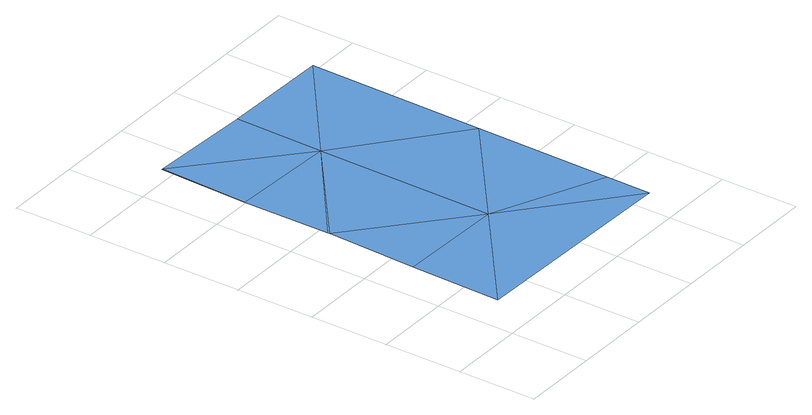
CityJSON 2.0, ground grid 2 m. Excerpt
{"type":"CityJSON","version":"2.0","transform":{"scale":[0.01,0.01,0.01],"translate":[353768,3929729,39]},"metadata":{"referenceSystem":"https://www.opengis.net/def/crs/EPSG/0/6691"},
"CityObjects":{
"waterbody1":{"type":"WaterBody","attributes":{"name":"3","class":"1140","function":"1","WaterBodyRiverFloodingRiskAttribute.description":"6","WaterBodyRiverFloodingRiskAttribute.rankOrg":"2","WaterBodyRiverFloodingRiskAttribute.adminType":"2","WaterBodyRiverFloodingRiskAttribute.scale":"L2"},"geometry":[{"type":"MultiSurface","lod":"1","boundaries":[[[0,1,2]],[[3,4,5]],[[6,7,3]],[[8,3,9]],[[6,3,5]],[[3,7,2]],[[2,9,3]],[[7,10,2]],[[8,4,3]],[[2,11,9]],[[12,11,2]],[[12,1,13]],[[10,0,2]],[[2,1,12]]]}]}
},
"vertices":[
[390,1021,44],[110,1025,52],[387,793,43],[379,333,47],[94,105,47],[656,95,47],[658,211,47],[664,561,45],[98,338,48],[102,566,51],[672,1016,44],[102,571,51],[105,798,49],[109,1025,52]
]}
